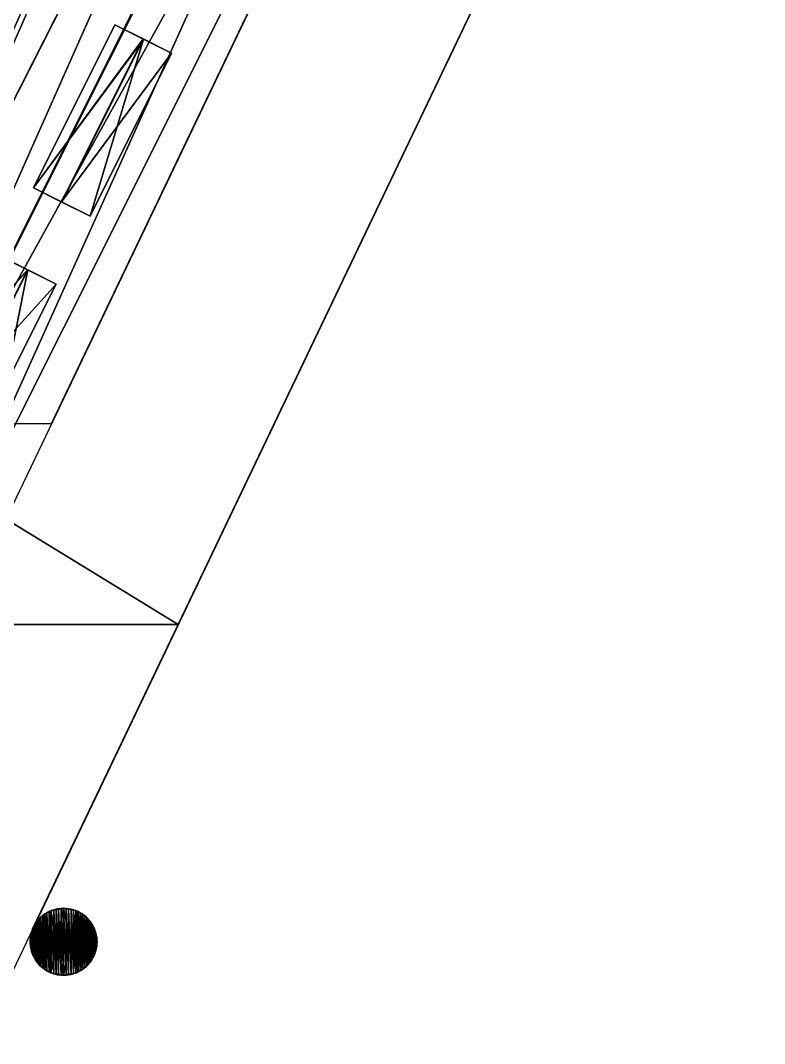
# Model space of a CAD drawing. Extents: x -1989 to 1557, y -2316 to 1157.
# Drawn here: x 337.7 to 393.2, y -1405.1 to -1328.7 of the extents above; entities that cross this region are included whole.
import ezdxf

# ---------------------------------------------------------------- set-up
doc = ezdxf.new("R2010")
doc.units = 0
doc.layers.get('0').update_dxf_attribs({"color": 13, "linetype": 'CONTINUOUS'})
for name, color, linetype in [('COLUMN', 5, 'CONTINUOUS'), ('HELP', 7, 'CONTINUOUS'), ('RED_DUST_1', 12, 'CONTINUOUS'), ('SITE', 250, 'CONTINUOUS')]:
    doc.layers.add(name, color=color, linetype=linetype)

# ---------------------------------------------------------------- blocks, each defined once
blk = doc.blocks.new('GROUP_16')
for p, q in [((145.547, 260), (21.199, 0)), ((570, 260), (145.547, 260))]:
    blk.add_line(p, q)
mesh = blk.add_polyface()
corners = [(145.547, 260), (570, 0), (21.199, 0), (570, 260)]
mesh.append_faces([[corners[k] for k in face] for face in [(0, 1, 2), (1, 0, 3)]], dxfattribs={"vtx0": -1})
blk = doc.blocks.new('GROUP_45')
for p, q in [((14.216, 276.268), (14.216, 20.958)), ((14.216, 276.268, 3.8), (14.216, 20.958, 3.8))]:
    blk.add_line(p, q)
mesh = blk.add_polyface()
corners = [(0, 20.958, 3.8), (14.216, 276.268, 3.8), (0, 276.268, 3.8), (14.216, 20.958, 3.8)]
mesh.append_faces([[corners[k] for k in face] for face in [(0, 1, 2), (1, 0, 3)]], dxfattribs={"vtx0": -1})
mesh = blk.add_polyface()
corners = [(0, 276.268, 3.8), (0, 20.958), (0, 20.958, 3.8), (0, 276.268)]
mesh.append_faces([[corners[k] for k in face] for face in [(0, 1, 2), (1, 0, 3)]], dxfattribs={"vtx0": -1})
mesh = blk.add_polyface()
corners = [(14.216, 276.268), (0, 20.958), (0, 276.268), (14.216, 20.958)]
mesh.append_faces([[corners[k] for k in face] for face in [(0, 1, 2), (1, 0, 3)]], dxfattribs={"vtx0": -1})
mesh = blk.add_polyface()
corners = [(14.216, 276.268), (14.216, 20.958, 3.8), (14.216, 20.958), (14.216, 276.268, 3.8)]
mesh.append_faces([[corners[k] for k in face] for face in [(0, 1, 2), (1, 0, 3)]], dxfattribs={"vtx0": -1})
blk = doc.blocks.new('GROUP_40')
for p, q in [((14.216, 288.607), (14.216, 2.938)), ((14.216, 288.607, 3.8), (14.216, 2.938, 3.8))]:
    blk.add_line(p, q)
mesh = blk.add_polyface()
corners = [(14.216, 2.938, 3.8), (0, 288.607, 3.8), (0, 2.938, 3.8), (14.216, 288.607, 3.8)]
mesh.append_faces([[corners[k] for k in face] for face in [(0, 1, 2), (1, 0, 3)]], dxfattribs={"vtx0": -1})
mesh = blk.add_polyface()
corners = [(0, 288.607, 3.8), (0, 2.938), (0, 2.938, 3.8), (0, 288.607)]
mesh.append_faces([[corners[k] for k in face] for face in [(0, 1, 2), (1, 0, 3)]], dxfattribs={"vtx0": -1})
mesh = blk.add_polyface()
corners = [(14.216, 288.607), (0, 2.938), (0, 288.607), (14.216, 2.938)]
mesh.append_faces([[corners[k] for k in face] for face in [(0, 1, 2), (1, 0, 3)]], dxfattribs={"vtx0": -1})
mesh = blk.add_polyface()
corners = [(14.216, 288.607), (14.216, 2.938, 3.8), (14.216, 2.938), (14.216, 288.607, 3.8)]
mesh.append_faces([[corners[k] for k in face] for face in [(0, 1, 2), (1, 0, 3)]], dxfattribs={"vtx0": -1})
blk = doc.blocks.new('GROUP_1')
at = {"color": 7}
for p, q in [((480.001, 920.594), (480.379, 920.905)), ((480.001, 920.594, 190), (480.379, 920.905)), ((480.001, 920.594, 190), (480.379, 920.905, 190)), ((480.36, 920.892), (480.21, 920.781)), ((480.518, 920.991), (480.36, 920.892)), ((480.379, 920.905), (480.812, 921.136)), ((480.379, 920.905, 190), (480.812, 921.136)), ((480.379, 920.905, 190), (480.812, 921.136, 190)), ((480.379, 920.905), (480.379, 920.905, 190)), ((480.684, 921.078), (480.518, 920.991)), ((480.855, 921.153), (480.684, 921.078)), ((480.812, 921.136), (481.768, 921.326)), ((480.812, 921.136, 190), (481.768, 921.326)), ((480.812, 921.136, 190), (481.768, 921.326, 190)), ((480.812, 921.136), (480.812, 921.136, 190)), ((481.031, 921.215), (480.855, 921.153)), ((481.212, 921.263), (481.031, 921.215)), ((481.396, 921.298), (481.212, 921.263)), ((481.581, 921.319), (481.396, 921.298)), ((481.768, 921.326), (481.581, 921.319)), ((481.955, 921.319), (481.768, 921.326)), ((481.768, 921.326), (482.725, 921.136)), ((481.768, 921.326), (481.768, 921.326, 190)), ((481.768, 921.326, 190), (482.725, 921.136)), ((481.768, 921.326, 190), (482.725, 921.136, 190)), ((482.141, 921.298), (481.955, 921.319)), ((482.325, 921.263), (482.141, 921.298)), ((482.505, 921.215), (482.325, 921.263)), ((482.682, 921.153), (482.505, 921.215)), ((482.853, 921.078), (482.682, 921.153)), ((482.725, 921.136), (483.157, 920.905)), ((482.725, 921.136), (482.725, 921.136, 190)), ((482.725, 921.136, 190), (483.157, 920.905)), ((482.725, 921.136, 190), (483.157, 920.905, 190)), ((483.018, 920.991), (482.853, 921.078)), ((483.177, 920.892), (483.018, 920.991)), ((483.157, 920.905), (483.536, 920.594)), ((483.157, 920.905), (483.157, 920.905, 190)), ((483.157, 920.905, 190), (483.536, 920.594)), ((483.157, 920.905, 190), (483.536, 920.594, 190)), ((483.327, 920.781), (483.177, 920.892)), ((479.459, 919.783), (479.69, 920.215)), ((479.459, 919.783, 190), (479.69, 920.215)), ((479.459, 919.783, 190), (479.69, 920.215, 190)), ((479.703, 920.234), (479.603, 920.076)), ((479.69, 920.215), (480.001, 920.594)), ((479.69, 920.215, 190), (480.001, 920.594)), ((479.69, 920.215, 190), (480.001, 920.594, 190)), ((479.69, 920.215), (479.69, 920.215, 190)), ((479.814, 920.385), (479.703, 920.234)), ((479.936, 920.526), (479.814, 920.385)), ((480.068, 920.659), (479.936, 920.526)), ((480.001, 920.594), (480.001, 920.594, 190)), ((480.21, 920.781), (480.068, 920.659)), ((483.469, 920.659), (483.327, 920.781)), ((483.601, 920.526), (483.469, 920.659)), ((483.536, 920.594), (483.847, 920.215)), ((483.536, 920.594), (483.536, 920.594, 190)), ((483.536, 920.594, 190), (483.847, 920.215)), ((483.536, 920.594, 190), (483.847, 920.215, 190)), ((483.723, 920.385), (483.601, 920.526)), ((483.834, 920.234), (483.723, 920.385)), ((483.933, 920.076), (483.834, 920.234)), ((483.847, 920.215), (484.078, 919.783)), ((483.847, 920.215), (483.847, 920.215, 190)), ((483.847, 920.215, 190), (484.078, 919.783)), ((483.847, 920.215, 190), (484.078, 919.783, 190)), ((479.268, 918.826), (479.459, 919.783)), ((479.268, 918.826, 190), (479.459, 919.783)), ((479.268, 918.826, 190), (479.459, 919.783, 190)), ((479.331, 919.382), (479.296, 919.199)), ((479.379, 919.563), (479.331, 919.382)), ((479.441, 919.74), (479.379, 919.563)), ((479.516, 919.911), (479.441, 919.74)), ((479.459, 919.783), (479.459, 919.783, 190)), ((479.603, 920.076), (479.516, 919.911)), ((484.021, 919.911), (483.933, 920.076)), ((484.095, 919.74), (484.021, 919.911)), ((484.078, 919.783), (484.268, 918.826)), ((484.078, 919.783), (484.078, 919.783, 190)), ((484.078, 919.783, 190), (484.268, 918.826)), ((484.078, 919.783, 190), (484.268, 918.826, 190)), ((484.157, 919.563), (484.095, 919.74)), ((484.206, 919.382), (484.157, 919.563)), ((484.24, 919.199), (484.206, 919.382)), ((479.275, 919.013), (479.268, 918.826)), ((479.268, 918.826), (479.275, 918.639)), ((479.459, 917.869), (479.268, 918.826)), ((479.459, 917.869, 190), (479.268, 918.826)), ((479.268, 918.826), (479.268, 918.826, 190)), ((479.459, 917.869, 190), (479.268, 918.826, 190)), ((479.296, 919.199), (479.275, 919.013)), ((479.275, 918.639), (479.296, 918.453)), ((484.268, 918.826), (484.078, 917.869)), ((484.268, 918.826, 190), (484.078, 917.869)), ((484.268, 918.826, 190), (484.078, 917.869, 190)), ((484.261, 919.013), (484.24, 919.199)), ((484.24, 918.453), (484.261, 918.639)), ((484.268, 918.826), (484.261, 919.013)), ((484.261, 918.639), (484.268, 918.826)), ((484.268, 918.826), (484.268, 918.826, 190)), ((479.296, 918.453), (479.331, 918.27)), ((479.331, 918.27), (479.379, 918.089)), ((479.379, 918.089), (479.441, 917.913)), ((479.441, 917.913), (479.516, 917.741)), ((479.69, 917.437), (479.459, 917.869)), ((479.69, 917.437, 190), (479.459, 917.869)), ((479.459, 917.869), (479.459, 917.869, 190)), ((479.69, 917.437, 190), (479.459, 917.869, 190)), ((484.078, 917.869), (483.847, 917.437)), ((484.078, 917.869, 190), (483.847, 917.437)), ((484.078, 917.869, 190), (483.847, 917.437, 190)), ((484.021, 917.741), (484.095, 917.913)), ((484.078, 917.869), (484.078, 917.869, 190)), ((484.095, 917.913), (484.157, 918.089)), ((484.157, 918.089), (484.206, 918.27)), ((484.206, 918.27), (484.24, 918.453)), ((479.516, 917.741), (479.603, 917.576)), ((479.603, 917.576), (479.703, 917.418)), ((480.001, 917.058), (479.69, 917.437)), ((480.001, 917.058, 190), (479.69, 917.437)), ((479.69, 917.437), (479.69, 917.437, 190)), ((480.001, 917.058, 190), (479.69, 917.437, 190)), ((479.703, 917.418), (479.814, 917.267)), ((479.814, 917.267), (479.936, 917.126)), ((479.936, 917.126), (480.068, 916.994)), ((483.469, 916.994), (483.601, 917.126)), ((483.847, 917.437), (483.536, 917.058)), ((483.847, 917.437, 190), (483.536, 917.058)), ((483.847, 917.437, 190), (483.536, 917.058, 190)), ((483.601, 917.126), (483.723, 917.267)), ((483.723, 917.267), (483.834, 917.418)), ((483.834, 917.418), (483.933, 917.576)), ((483.847, 917.437), (483.847, 917.437, 190)), ((483.933, 917.576), (484.021, 917.741)), ((480.379, 916.747), (480.001, 917.058)), ((480.001, 917.058), (480.001, 917.058, 190)), ((480.379, 916.747, 190), (480.001, 917.058)), ((480.379, 916.747, 190), (480.001, 917.058, 190)), ((480.068, 916.994), (480.21, 916.872)), ((480.21, 916.872), (480.36, 916.76)), ((480.36, 916.76), (480.518, 916.661)), ((480.812, 916.516), (480.379, 916.747)), ((480.812, 916.516, 190), (480.379, 916.747)), ((480.379, 916.747), (480.379, 916.747, 190)), ((480.812, 916.516, 190), (480.379, 916.747, 190)), ((480.518, 916.661), (480.684, 916.574)), ((480.684, 916.574), (480.855, 916.499)), ((481.768, 916.326), (480.812, 916.516)), ((481.768, 916.326, 190), (480.812, 916.516)), ((480.812, 916.516), (480.812, 916.516, 190)), ((481.768, 916.326, 190), (480.812, 916.516, 190)), ((480.855, 916.499), (481.031, 916.437)), ((481.031, 916.437), (481.212, 916.389)), ((481.212, 916.389), (481.396, 916.354)), ((481.396, 916.354), (481.581, 916.333)), ((481.581, 916.333), (481.768, 916.326)), ((482.725, 916.516), (481.768, 916.326)), ((482.725, 916.516, 190), (481.768, 916.326)), ((482.725, 916.516, 190), (481.768, 916.326, 190)), ((481.768, 916.326), (481.955, 916.333)), ((481.768, 916.326), (481.768, 916.326, 190)), ((481.955, 916.333), (482.141, 916.354)), ((482.141, 916.354), (482.325, 916.389)), ((482.325, 916.389), (482.505, 916.437)), ((482.505, 916.437), (482.682, 916.499)), ((482.682, 916.499), (482.853, 916.574)), ((483.157, 916.747), (482.725, 916.516)), ((483.157, 916.747, 190), (482.725, 916.516)), ((483.157, 916.747, 190), (482.725, 916.516, 190)), ((482.725, 916.516), (482.725, 916.516, 190)), ((482.853, 916.574), (483.018, 916.661)), ((483.018, 916.661), (483.177, 916.76)), ((483.536, 917.058), (483.157, 916.747)), ((483.536, 917.058, 190), (483.157, 916.747)), ((483.536, 917.058, 190), (483.157, 916.747, 190)), ((483.157, 916.747), (483.157, 916.747, 190)), ((483.177, 916.76), (483.327, 916.872)), ((483.327, 916.872), (483.469, 916.994)), ((483.536, 917.058), (483.536, 917.058, 190))]:
    blk.add_line(p, q, dxfattribs=at)
at = {"layer": 'COLUMN', "color": 7}
blk.add_polyline3d([(484.268, 918.826, 0), (484.19, 919.448, 0), (483.959, 920.031, 0), (483.591, 920.537, 0), (483.108, 920.937, 0), (482.541, 921.204, 0), (481.925, 921.321, 0), (481.3, 921.282, 0), (480.704, 921.088, 0), (480.175, 920.752, 0), (479.746, 920.296, 0), (479.444, 919.746, 0), (479.288, 919.139, 0), (479.288, 918.513, 0), (479.444, 917.906, 0), (479.746, 917.357, 0), (480.175, 916.9, 0), (480.704, 916.564, 0), (481.3, 916.37, 0), (481.925, 916.331, 0), (482.541, 916.448, 0), (483.108, 916.715, 0), (483.591, 917.115, 0), (483.959, 917.622, 0), (484.19, 918.204, 0), (484.268, 918.826, 0)], close=True, dxfattribs=at)
at = {"layer": 'RED_DUST_1', "color": 7}
for points in [[(614.668, 1202.5, 0), (65.867, 1202.5, 0), (65.867, 942.5, 0), (490.32, 942.5, 0), (614.668, 1202.5, 0)], [(590.867, 1187.5, 0), (80.867, 1187.5, 0), (80.867, 957.5, 0), (480.867, 957.5, 0), (590.867, 1187.5, 0)]]:
    blk.add_polyline3d(points, close=True, dxfattribs=at)
at = {"layer": 'SITE', "color": 7}
for points in [[(1683.975, 3473.09, 0), (36.014, 27.353, 0)], [(1697.507, 3466.618, 0), (49.546, 20.881, 0)]]:
    blk.add_polyline3d(points, dxfattribs=at)
at = {"layer": 'COLUMN', "color": 7}
mesh = blk.add_polyface(dxfattribs=at)
corners = [(479.275, 918.639), (479.275, 919.013), (479.268, 918.826), (479.296, 918.453), (479.296, 919.199), (479.331, 918.27), (479.331, 919.382), (479.379, 918.089), (479.379, 919.563), (479.441, 917.913), (479.441, 919.74), (479.516, 917.741), (479.516, 919.911), (479.603, 917.576), (479.603, 920.076), (479.703, 917.418), (479.703, 920.234), (479.814, 917.267), (479.814, 920.385), (479.936, 917.126), (479.936, 920.526), (480.068, 916.994), (480.068, 920.659), (480.21, 916.872), (480.21, 920.781), (480.36, 916.76), (480.36, 920.892), (480.518, 916.661), (480.518, 920.991), (480.684, 916.574), (480.684, 921.078), (480.855, 916.499), (480.855, 921.153), (481.031, 916.437), (481.031, 921.215), (481.212, 916.389), (481.212, 921.263), (481.396, 916.354), (481.396, 921.298), (481.581, 916.333), (481.581, 921.319), (481.768, 916.326), (481.768, 921.326), (481.955, 916.333), (481.955, 921.319), (482.141, 916.354), (482.141, 921.298), (482.325, 916.389), (482.325, 921.263), (482.505, 916.437), (482.505, 921.215), (482.682, 916.499), (482.682, 921.153), (482.853, 916.574), (482.853, 921.078), (483.018, 916.661), (483.018, 920.991), (483.177, 916.76), (483.177, 920.892), (483.327, 916.872), (483.327, 920.781), (483.469, 916.994), (483.469, 920.659), (483.601, 917.126), (483.601, 920.526), (483.723, 917.267), (483.723, 920.385), (483.834, 917.418), (483.834, 920.234), (483.933, 917.576), (483.933, 920.076), (484.021, 917.741), (484.021, 919.911), (484.095, 917.913), (484.095, 919.74), (484.157, 918.089), (484.157, 919.563), (484.206, 918.27), (484.206, 919.382), (484.24, 918.453), (484.24, 919.199), (484.261, 918.639), (484.261, 919.013), (484.268, 918.826)]
mesh.append_faces([[corners[k] for k in face] for face in [(0, 1, 2), (82, 81, 83)]], dxfattribs={"vtx0": -1, "color": 7})
mesh.append_faces([[corners[k] for k in face] for face in [(1, 3, 4), (4, 5, 6), (6, 7, 8), (8, 9, 10), (10, 11, 12), (12, 13, 14), (14, 15, 16), (16, 17, 18), (18, 19, 20), (20, 21, 22), (22, 23, 24), (24, 25, 26), (26, 27, 28), (28, 29, 30), (30, 31, 32), (32, 33, 34), (34, 35, 36), (36, 37, 38), (38, 39, 40), (40, 41, 42), (42, 43, 44), (44, 45, 46), (46, 47, 48), (48, 49, 50), (50, 51, 52), (52, 53, 54), (54, 55, 56), (56, 57, 58), (58, 59, 60), (60, 61, 62), (62, 63, 64), (64, 65, 66), (66, 67, 68), (68, 69, 70), (70, 71, 72), (72, 73, 74), (74, 75, 76), (76, 77, 78), (78, 79, 80), (80, 81, 82)]], dxfattribs={"vtx0": -1, "vtx1": -1, "color": 7})
mesh.append_faces([[corners[k] for k in face] for face in [(1, 0, 3), (4, 3, 5), (6, 5, 7), (8, 7, 9), (10, 9, 11), (12, 11, 13), (14, 13, 15), (16, 15, 17), (18, 17, 19), (20, 19, 21), (22, 21, 23), (24, 23, 25), (26, 25, 27), (28, 27, 29), (30, 29, 31), (32, 31, 33), (34, 33, 35), (36, 35, 37), (38, 37, 39), (40, 39, 41), (42, 41, 43), (44, 43, 45), (46, 45, 47), (48, 47, 49), (50, 49, 51), (52, 51, 53), (54, 53, 55), (56, 55, 57), (58, 57, 59), (60, 59, 61), (62, 61, 63), (64, 63, 65), (66, 65, 67), (68, 67, 69), (70, 69, 71), (72, 71, 73), (74, 73, 75), (76, 75, 77), (78, 77, 79), (80, 79, 81)]], dxfattribs={"vtx0": -1, "vtx2": -1, "color": 7})
mesh = blk.add_polyface(dxfattribs=at)
corners = [(479.459, 919.783), (479.459, 917.869), (479.268, 918.826), (479.69, 920.215), (479.69, 917.437), (480.001, 920.594), (480.001, 917.058), (480.379, 920.905), (480.379, 916.747), (480.812, 921.136), (480.812, 916.516), (481.768, 921.326), (481.768, 916.326), (482.725, 921.136), (482.725, 916.516), (483.157, 920.905), (483.157, 916.747), (483.536, 920.594), (483.536, 917.058), (483.847, 920.215), (483.847, 917.437), (484.078, 919.783), (484.078, 917.869), (484.268, 918.826)]
mesh.append_faces([[corners[k] for k in face] for face in [(0, 1, 2), (22, 21, 23)]], dxfattribs={"vtx0": -1, "color": 7})
mesh.append_faces([[corners[k] for k in face] for face in [(1, 3, 4), (4, 5, 6), (6, 7, 8), (8, 9, 10), (10, 11, 12), (12, 13, 14), (14, 15, 16), (16, 17, 18), (18, 19, 20), (20, 21, 22)]], dxfattribs={"vtx0": -1, "vtx1": -1, "color": 7})
mesh.append_faces([[corners[k] for k in face] for face in [(1, 0, 3), (4, 3, 5), (6, 5, 7), (8, 7, 9), (10, 9, 11), (12, 11, 13), (14, 13, 15), (16, 15, 17), (18, 17, 19), (20, 19, 21)]], dxfattribs={"vtx0": -1, "vtx2": -1, "color": 7})
mesh = blk.add_polyface(dxfattribs=at)
corners = [(479.459, 917.869, 190), (479.459, 919.783, 190), (479.268, 918.826, 190), (479.69, 917.437, 190), (479.69, 920.215, 190), (480.001, 917.058, 190), (480.001, 920.594, 190), (480.379, 916.747, 190), (480.379, 920.905, 190), (480.812, 916.516, 190), (480.812, 921.136, 190), (481.768, 916.326, 190), (481.768, 921.326, 190), (482.725, 916.516, 190), (482.725, 921.136, 190), (483.157, 916.747, 190), (483.157, 920.905, 190), (483.536, 917.058, 190), (483.536, 920.594, 190), (483.847, 917.437, 190), (483.847, 920.215, 190), (484.078, 917.869, 190), (484.078, 919.783, 190), (484.268, 918.826, 190)]
mesh.append_faces([[corners[k] for k in face] for face in [(0, 1, 2), (22, 21, 23)]], dxfattribs={"vtx0": -1, "color": 7})
mesh.append_faces([[corners[k] for k in face] for face in [(1, 3, 4), (4, 5, 6), (6, 7, 8), (8, 9, 10), (10, 11, 12), (12, 13, 14), (14, 15, 16), (16, 17, 18), (18, 19, 20), (20, 21, 22)]], dxfattribs={"vtx0": -1, "vtx1": -1, "color": 7})
mesh.append_faces([[corners[k] for k in face] for face in [(1, 0, 3), (4, 3, 5), (6, 5, 7), (8, 7, 9), (10, 9, 11), (12, 11, 13), (14, 13, 15), (16, 15, 17), (18, 17, 19), (20, 19, 21)]], dxfattribs={"vtx0": -1, "vtx2": -1, "color": 7})
mesh = blk.add_polyface(dxfattribs=at)
corners = [(480.001, 920.594, 190), (480.379, 920.905), (480.001, 920.594)]
mesh.append_faces([[corners[k] for k in face] for face in [(0, 1, 2)]], dxfattribs={"color": 7})
mesh = blk.add_polyface(dxfattribs=at)
corners = [(480.379, 920.905, 190), (480.379, 920.905), (480.001, 920.594, 190)]
mesh.append_faces([[corners[k] for k in face] for face in [(0, 1, 2)]], dxfattribs={"color": 7})
mesh = blk.add_polyface(dxfattribs=at)
corners = [(480.379, 920.905, 190), (480.812, 921.136), (480.379, 920.905)]
mesh.append_faces([[corners[k] for k in face] for face in [(0, 1, 2)]], dxfattribs={"color": 7})
mesh = blk.add_polyface(dxfattribs=at)
corners = [(480.812, 921.136, 190), (480.812, 921.136), (480.379, 920.905, 190)]
mesh.append_faces([[corners[k] for k in face] for face in [(0, 1, 2)]], dxfattribs={"color": 7})
mesh = blk.add_polyface(dxfattribs=at)
corners = [(480.812, 921.136, 190), (481.768, 921.326), (480.812, 921.136)]
mesh.append_faces([[corners[k] for k in face] for face in [(0, 1, 2)]], dxfattribs={"color": 7})
mesh = blk.add_polyface(dxfattribs=at)
corners = [(481.768, 921.326, 190), (481.768, 921.326), (480.812, 921.136, 190)]
mesh.append_faces([[corners[k] for k in face] for face in [(0, 1, 2)]], dxfattribs={"color": 7})
mesh = blk.add_polyface(dxfattribs=at)
corners = [(481.768, 921.326, 190), (482.725, 921.136), (481.768, 921.326)]
mesh.append_faces([[corners[k] for k in face] for face in [(0, 1, 2)]], dxfattribs={"color": 7})
mesh = blk.add_polyface(dxfattribs=at)
corners = [(482.725, 921.136, 190), (482.725, 921.136), (481.768, 921.326, 190)]
mesh.append_faces([[corners[k] for k in face] for face in [(0, 1, 2)]], dxfattribs={"color": 7})
mesh = blk.add_polyface(dxfattribs=at)
corners = [(482.725, 921.136, 190), (483.157, 920.905), (482.725, 921.136)]
mesh.append_faces([[corners[k] for k in face] for face in [(0, 1, 2)]], dxfattribs={"color": 7})
mesh = blk.add_polyface(dxfattribs=at)
corners = [(483.157, 920.905, 190), (483.157, 920.905), (482.725, 921.136, 190)]
mesh.append_faces([[corners[k] for k in face] for face in [(0, 1, 2)]], dxfattribs={"color": 7})
mesh = blk.add_polyface(dxfattribs=at)
corners = [(483.157, 920.905, 190), (483.536, 920.594), (483.157, 920.905)]
mesh.append_faces([[corners[k] for k in face] for face in [(0, 1, 2)]], dxfattribs={"color": 7})
mesh = blk.add_polyface(dxfattribs=at)
corners = [(483.536, 920.594, 190), (483.536, 920.594), (483.157, 920.905, 190)]
mesh.append_faces([[corners[k] for k in face] for face in [(0, 1, 2)]], dxfattribs={"color": 7})
mesh = blk.add_polyface(dxfattribs=at)
corners = [(479.69, 920.215), (479.459, 919.783), (479.459, 919.783, 190)]
mesh.append_faces([[corners[k] for k in face] for face in [(0, 1, 2)]], dxfattribs={"color": 7})
mesh = blk.add_polyface(dxfattribs=at)
corners = [(479.69, 920.215), (479.459, 919.783, 190), (479.69, 920.215, 190)]
mesh.append_faces([[corners[k] for k in face] for face in [(0, 1, 2)]], dxfattribs={"color": 7})
mesh = blk.add_polyface(dxfattribs=at)
corners = [(480.001, 920.594), (479.69, 920.215), (479.69, 920.215, 190)]
mesh.append_faces([[corners[k] for k in face] for face in [(0, 1, 2)]], dxfattribs={"color": 7})
mesh = blk.add_polyface(dxfattribs=at)
corners = [(480.001, 920.594), (479.69, 920.215, 190), (480.001, 920.594, 190)]
mesh.append_faces([[corners[k] for k in face] for face in [(0, 1, 2)]], dxfattribs={"color": 7})
mesh = blk.add_polyface(dxfattribs=at)
corners = [(483.536, 920.594, 190), (483.847, 920.215), (483.536, 920.594)]
mesh.append_faces([[corners[k] for k in face] for face in [(0, 1, 2)]], dxfattribs={"color": 7})
mesh = blk.add_polyface(dxfattribs=at)
corners = [(483.536, 920.594, 190), (483.847, 920.215, 190), (483.847, 920.215)]
mesh.append_faces([[corners[k] for k in face] for face in [(0, 1, 2)]], dxfattribs={"color": 7})
mesh = blk.add_polyface(dxfattribs=at)
corners = [(483.847, 920.215, 190), (484.078, 919.783), (483.847, 920.215)]
mesh.append_faces([[corners[k] for k in face] for face in [(0, 1, 2)]], dxfattribs={"color": 7})
mesh = blk.add_polyface(dxfattribs=at)
corners = [(483.847, 920.215, 190), (484.078, 919.783, 190), (484.078, 919.783)]
mesh.append_faces([[corners[k] for k in face] for face in [(0, 1, 2)]], dxfattribs={"color": 7})
mesh = blk.add_polyface(dxfattribs=at)
corners = [(479.459, 919.783), (479.268, 918.826), (479.268, 918.826, 190)]
mesh.append_faces([[corners[k] for k in face] for face in [(0, 1, 2)]], dxfattribs={"color": 7})
mesh = blk.add_polyface(dxfattribs=at)
corners = [(479.459, 919.783), (479.268, 918.826, 190), (479.459, 919.783, 190)]
mesh.append_faces([[corners[k] for k in face] for face in [(0, 1, 2)]], dxfattribs={"color": 7})
mesh = blk.add_polyface(dxfattribs=at)
corners = [(484.078, 919.783, 190), (484.268, 918.826), (484.078, 919.783)]
mesh.append_faces([[corners[k] for k in face] for face in [(0, 1, 2)]], dxfattribs={"color": 7})
mesh = blk.add_polyface(dxfattribs=at)
corners = [(484.078, 919.783, 190), (484.268, 918.826, 190), (484.268, 918.826)]
mesh.append_faces([[corners[k] for k in face] for face in [(0, 1, 2)]], dxfattribs={"color": 7})
mesh = blk.add_polyface(dxfattribs=at)
corners = [(479.268, 918.826), (479.459, 917.869), (479.459, 917.869, 190)]
mesh.append_faces([[corners[k] for k in face] for face in [(0, 1, 2)]], dxfattribs={"color": 7})
mesh = blk.add_polyface(dxfattribs=at)
corners = [(479.268, 918.826), (479.459, 917.869, 190), (479.268, 918.826, 190)]
mesh.append_faces([[corners[k] for k in face] for face in [(0, 1, 2)]], dxfattribs={"color": 7})
mesh = blk.add_polyface(dxfattribs=at)
corners = [(484.268, 918.826, 190), (484.078, 917.869), (484.268, 918.826)]
mesh.append_faces([[corners[k] for k in face] for face in [(0, 1, 2)]], dxfattribs={"color": 7})
mesh = blk.add_polyface(dxfattribs=at)
corners = [(484.268, 918.826, 190), (484.078, 917.869, 190), (484.078, 917.869)]
mesh.append_faces([[corners[k] for k in face] for face in [(0, 1, 2)]], dxfattribs={"color": 7})
mesh = blk.add_polyface(dxfattribs=at)
corners = [(479.459, 917.869), (479.69, 917.437), (479.69, 917.437, 190)]
mesh.append_faces([[corners[k] for k in face] for face in [(0, 1, 2)]], dxfattribs={"color": 7})
mesh = blk.add_polyface(dxfattribs=at)
corners = [(479.459, 917.869), (479.69, 917.437, 190), (479.459, 917.869, 190)]
mesh.append_faces([[corners[k] for k in face] for face in [(0, 1, 2)]], dxfattribs={"color": 7})
mesh = blk.add_polyface(dxfattribs=at)
corners = [(484.078, 917.869, 190), (483.847, 917.437), (484.078, 917.869)]
mesh.append_faces([[corners[k] for k in face] for face in [(0, 1, 2)]], dxfattribs={"color": 7})
mesh = blk.add_polyface(dxfattribs=at)
corners = [(484.078, 917.869, 190), (483.847, 917.437, 190), (483.847, 917.437)]
mesh.append_faces([[corners[k] for k in face] for face in [(0, 1, 2)]], dxfattribs={"color": 7})
mesh = blk.add_polyface(dxfattribs=at)
corners = [(479.69, 917.437), (480.001, 917.058), (480.001, 917.058, 190)]
mesh.append_faces([[corners[k] for k in face] for face in [(0, 1, 2)]], dxfattribs={"color": 7})
mesh = blk.add_polyface(dxfattribs=at)
corners = [(479.69, 917.437), (480.001, 917.058, 190), (479.69, 917.437, 190)]
mesh.append_faces([[corners[k] for k in face] for face in [(0, 1, 2)]], dxfattribs={"color": 7})
mesh = blk.add_polyface(dxfattribs=at)
corners = [(483.847, 917.437, 190), (483.536, 917.058), (483.847, 917.437)]
mesh.append_faces([[corners[k] for k in face] for face in [(0, 1, 2)]], dxfattribs={"color": 7})
mesh = blk.add_polyface(dxfattribs=at)
corners = [(483.847, 917.437, 190), (483.536, 917.058, 190), (483.536, 917.058)]
mesh.append_faces([[corners[k] for k in face] for face in [(0, 1, 2)]], dxfattribs={"color": 7})
mesh = blk.add_polyface(dxfattribs=at)
corners = [(480.379, 916.747, 190), (480.001, 917.058), (480.379, 916.747)]
mesh.append_faces([[corners[k] for k in face] for face in [(0, 1, 2)]], dxfattribs={"color": 7})
mesh = blk.add_polyface(dxfattribs=at)
corners = [(480.001, 917.058, 190), (480.001, 917.058), (480.379, 916.747, 190)]
mesh.append_faces([[corners[k] for k in face] for face in [(0, 1, 2)]], dxfattribs={"color": 7})
mesh = blk.add_polyface(dxfattribs=at)
corners = [(480.812, 916.516, 190), (480.379, 916.747), (480.812, 916.516)]
mesh.append_faces([[corners[k] for k in face] for face in [(0, 1, 2)]], dxfattribs={"color": 7})
mesh = blk.add_polyface(dxfattribs=at)
corners = [(480.379, 916.747, 190), (480.379, 916.747), (480.812, 916.516, 190)]
mesh.append_faces([[corners[k] for k in face] for face in [(0, 1, 2)]], dxfattribs={"color": 7})
mesh = blk.add_polyface(dxfattribs=at)
corners = [(481.768, 916.326, 190), (480.812, 916.516), (481.768, 916.326)]
mesh.append_faces([[corners[k] for k in face] for face in [(0, 1, 2)]], dxfattribs={"color": 7})
mesh = blk.add_polyface(dxfattribs=at)
corners = [(480.812, 916.516, 190), (480.812, 916.516), (481.768, 916.326, 190)]
mesh.append_faces([[corners[k] for k in face] for face in [(0, 1, 2)]], dxfattribs={"color": 7})
mesh = blk.add_polyface(dxfattribs=at)
corners = [(482.725, 916.516, 190), (481.768, 916.326), (482.725, 916.516)]
mesh.append_faces([[corners[k] for k in face] for face in [(0, 1, 2)]], dxfattribs={"color": 7})
mesh = blk.add_polyface(dxfattribs=at)
corners = [(481.768, 916.326, 190), (481.768, 916.326), (482.725, 916.516, 190)]
mesh.append_faces([[corners[k] for k in face] for face in [(0, 1, 2)]], dxfattribs={"color": 7})
mesh = blk.add_polyface(dxfattribs=at)
corners = [(483.157, 916.747, 190), (482.725, 916.516), (483.157, 916.747)]
mesh.append_faces([[corners[k] for k in face] for face in [(0, 1, 2)]], dxfattribs={"color": 7})
mesh = blk.add_polyface(dxfattribs=at)
corners = [(482.725, 916.516, 190), (482.725, 916.516), (483.157, 916.747, 190)]
mesh.append_faces([[corners[k] for k in face] for face in [(0, 1, 2)]], dxfattribs={"color": 7})
mesh = blk.add_polyface(dxfattribs=at)
corners = [(483.536, 917.058, 190), (483.157, 916.747), (483.536, 917.058)]
mesh.append_faces([[corners[k] for k in face] for face in [(0, 1, 2)]], dxfattribs={"color": 7})
mesh = blk.add_polyface(dxfattribs=at)
corners = [(483.157, 916.747, 190), (483.157, 916.747), (483.536, 917.058, 190)]
mesh.append_faces([[corners[k] for k in face] for face in [(0, 1, 2)]], dxfattribs={"color": 7})
blk = doc.blocks.new('GROUP_52')
for p, q in [((19.405, 3.8, 322.672), (5.618, 3.8, 320.241)), ((5.618, 0, 320.241), (5.618, 3.8, 320.241)), ((5.618, 3.8, 320.241), (62.085, 3.8)), ((76.301, 3.8), (19.405, 3.8, 322.672)), ((19.405, 0, 322.672), (19.405, 3.8, 322.672)), ((62.085, 0), (62.085, 3.8)), ((62.085, 3.8), (76.301, 3.8)), ((76.301, 0), (76.301, 3.8)), ((5.618, 0, 320.241), (62.085, 0)), ((19.405, 0, 322.672), (5.618, 0, 320.241)), ((76.301, 0), (19.405, 0, 322.672)), ((62.085, 0), (76.301, 0))]:
    blk.add_line(p, q)
mesh = blk.add_polyface()
corners = [(5.618, 3.8, 320.241), (62.085, 0), (5.618, 0, 320.241), (62.085, 3.8)]
mesh.append_faces([[corners[k] for k in face] for face in [(0, 1, 2), (1, 0, 3)]], dxfattribs={"vtx0": -1})
mesh = blk.add_polyface()
corners = [(19.405, 0, 322.672), (5.618, 3.8, 320.241), (5.618, 0, 320.241), (19.405, 3.8, 322.672)]
mesh.append_faces([[corners[k] for k in face] for face in [(0, 1, 2), (1, 0, 3)]], dxfattribs={"vtx0": -1})
mesh = blk.add_polyface()
corners = [(5.618, 3.8, 320.241), (76.301, 3.8), (62.085, 3.8), (19.405, 3.8, 322.672)]
mesh.append_faces([[corners[k] for k in face] for face in [(0, 1, 2), (1, 0, 3)]], dxfattribs={"vtx0": -1})
mesh = blk.add_polyface()
corners = [(76.301, 3.8), (19.405, 0, 322.672), (76.301, 0), (19.405, 3.8, 322.672)]
mesh.append_faces([[corners[k] for k in face] for face in [(0, 1, 2), (1, 0, 3)]], dxfattribs={"vtx0": -1})
mesh = blk.add_polyface()
corners = [(76.301, 3.8), (62.085, 0), (62.085, 3.8), (76.301, 0)]
mesh.append_faces([[corners[k] for k in face] for face in [(0, 1, 2), (1, 0, 3)]], dxfattribs={"vtx0": -1})
mesh = blk.add_polyface()
corners = [(76.301, 0), (5.618, 0, 320.241), (62.085, 0), (19.405, 0, 322.672)]
mesh.append_faces([[corners[k] for k in face] for face in [(0, 1, 2), (1, 0, 3)]], dxfattribs={"vtx0": -1})
blk = doc.blocks.new('GROUP_11')
mesh = blk.add_polyface()
corners = [(316.777, 3.8, -3.5), (21.476, 0, -3.5), (21.476, 3.8, -3.5), (316.777, 0, -3.5)]
mesh.append_faces([[corners[k] for k in face] for face in [(0, 1, 2), (1, 0, 3)]], dxfattribs={"vtx0": -1})
mesh = blk.add_polyface()
corners = [(21.476, 3.8, 10.55), (316.777, 3.8, -3.5), (21.476, 3.8, -3.5), (316.777, 3.8, 10.55)]
mesh.append_faces([[corners[k] for k in face] for face in [(0, 1, 2), (1, 0, 3)]], dxfattribs={"vtx0": -1})
mesh = blk.add_polyface()
corners = [(316.777, 0, 10.55), (21.476, 3.8, 10.55), (21.476, 0, 10.55), (316.777, 3.8, 10.55)]
mesh.append_faces([[corners[k] for k in face] for face in [(0, 1, 2), (1, 0, 3)]], dxfattribs={"vtx0": -1})
mesh = blk.add_polyface()
corners = [(316.777, 0, 10.55), (21.476, 0, -3.5), (316.777, 0, -3.5), (21.476, 0, 10.55)]
mesh.append_faces([[corners[k] for k in face] for face in [(0, 1, 2), (1, 0, 3)]], dxfattribs={"vtx0": -1})
blk = doc.blocks.new('GROUP_25')
mesh = blk.add_polyface()
corners = [(21.476, 3.8, -3.5), (316.777, 0, -3.5), (21.476, 0, -3.5), (316.777, 3.8, -3.5)]
mesh.append_faces([[corners[k] for k in face] for face in [(0, 1, 2), (1, 0, 3)]], dxfattribs={"vtx0": -1})
mesh = blk.add_polyface()
corners = [(21.476, 3.8, 10.55), (316.777, 3.8, -3.5), (21.476, 3.8, -3.5), (316.777, 3.8, 10.55)]
mesh.append_faces([[corners[k] for k in face] for face in [(0, 1, 2), (1, 0, 3)]], dxfattribs={"vtx0": -1})
mesh = blk.add_polyface()
corners = [(316.777, 0, 10.55), (21.476, 3.8, 10.55), (21.476, 0, 10.55), (316.777, 3.8, 10.55)]
mesh.append_faces([[corners[k] for k in face] for face in [(0, 1, 2), (1, 0, 3)]], dxfattribs={"vtx0": -1})
mesh = blk.add_polyface()
corners = [(316.777, 0, 10.55), (21.476, 0, -3.5), (316.777, 0, -3.5), (21.476, 0, 10.55)]
mesh.append_faces([[corners[k] for k in face] for face in [(0, 1, 2), (1, 0, 3)]], dxfattribs={"vtx0": -1})
blk = doc.blocks.new('GROUP_9')
mesh = blk.add_polyface()
corners = [(158.326, 3.8, -3.5), (316.777, 0, -3.5), (158.326, 0, -3.5), (316.777, 3.8, -3.5)]
mesh.append_faces([[corners[k] for k in face] for face in [(0, 1, 2), (1, 0, 3)]], dxfattribs={"vtx0": -1})
mesh = blk.add_polyface()
corners = [(158.326, 3.8, 10.55), (316.777, 3.8, -3.5), (158.326, 3.8, -3.5), (316.777, 3.8, 10.55)]
mesh.append_faces([[corners[k] for k in face] for face in [(0, 1, 2), (1, 0, 3)]], dxfattribs={"vtx0": -1})
mesh = blk.add_polyface()
corners = [(316.777, 0, 10.55), (158.326, 3.8, 10.55), (158.326, 0, 10.55), (316.777, 3.8, 10.55)]
mesh.append_faces([[corners[k] for k in face] for face in [(0, 1, 2), (1, 0, 3)]], dxfattribs={"vtx0": -1})
mesh = blk.add_polyface()
corners = [(316.777, 0, 10.55), (158.326, 0, -3.5), (316.777, 0, -3.5), (158.326, 0, 10.55)]
mesh.append_faces([[corners[k] for k in face] for face in [(0, 1, 2), (1, 0, 3)]], dxfattribs={"vtx0": -1})
blk = doc.blocks.new('GROUP_12')
at = {"color": 31}
for p, q in [((150.704, 276.024, 2.7), (15.124, 5.204, 2.7)), ((150.704, 276.024), (15.124, 5.204))]:
    blk.add_line(p, q, dxfattribs=at)
at = {"color": 250}
mesh = blk.add_polyface(dxfattribs=at)
corners = [(15.124, 5.204, 2.7), (138.185, 282.291, 2.7), (-0.532, 5.204, 2.7), (150.704, 276.024, 2.7)]
mesh.append_faces([[corners[k] for k in face] for face in [(0, 1, 2), (1, 0, 3)]], dxfattribs={"vtx0": -1, "color": 250})
at = {"color": 31}
mesh = blk.add_polyface(dxfattribs=at)
corners = [(138.185, 282.291, 2.7), (-0.532, 5.204), (-0.532, 5.204, 2.7), (138.185, 282.291)]
mesh.append_faces([[corners[k] for k in face] for face in [(0, 1, 2), (1, 0, 3)]], dxfattribs={"vtx0": -1, "color": 31})
mesh = blk.add_polyface(dxfattribs=at)
corners = [(138.185, 282.291), (15.124, 5.204), (-0.532, 5.204), (150.704, 276.024)]
mesh.append_faces([[corners[k] for k in face] for face in [(0, 1, 2), (1, 0, 3)]], dxfattribs={"vtx0": -1, "color": 31})
mesh = blk.add_polyface(dxfattribs=at)
corners = [(150.704, 276.024), (15.124, 5.204, 2.7), (15.124, 5.204), (150.704, 276.024, 2.7)]
mesh.append_faces([[corners[k] for k in face] for face in [(0, 1, 2), (1, 0, 3)]], dxfattribs={"vtx0": -1, "color": 31})
blk = doc.blocks.new('GROUP_10')
for p, q in [((0, 225.93, 3.8), (0, 451.86, 3.8)), ((0, 225.93), (0, 451.86)), ((9.43, 451.86), (9.43, 225.93)), ((9.43, 451.86, 3.8), (9.43, 225.93, 3.8))]:
    blk.add_line(p, q)
mesh = blk.add_polyface()
corners = [(0, 451.86, 3.8), (0, 225.93), (0, 225.93, 3.8), (0, 451.86)]
mesh.append_faces([[corners[k] for k in face] for face in [(0, 1, 2), (1, 0, 3)]], dxfattribs={"vtx0": -1})
mesh = blk.add_polyface()
corners = [(9.43, 451.86), (0, 225.93), (0, 451.86), (9.43, 225.93)]
mesh.append_faces([[corners[k] for k in face] for face in [(0, 1, 2), (1, 0, 3)]], dxfattribs={"vtx0": -1})
mesh = blk.add_polyface()
corners = [(9.43, 225.93, 3.8), (0, 451.86, 3.8), (0, 225.93, 3.8), (9.43, 451.86, 3.8)]
mesh.append_faces([[corners[k] for k in face] for face in [(0, 1, 2), (1, 0, 3)]], dxfattribs={"vtx0": -1})
mesh = blk.add_polyface()
corners = [(9.43, 451.86), (9.43, 225.93, 3.8), (9.43, 225.93), (9.43, 451.86, 3.8)]
mesh.append_faces([[corners[k] for k in face] for face in [(0, 1, 2), (1, 0, 3)]], dxfattribs={"vtx0": -1})
blk = doc.blocks.new('GROUP_56')
for p, q in [((0, 13.61, 114.435), (0, 0, 114.435)), ((20.178, 13.61), (0, 13.61, 114.435)), ((2.068, 13.61, 114.799), (0, 13.61, 114.435)), ((2.068, 13.61, 114.799), (2.068, 0, 114.799)), ((22.246, 13.61, 0.365), (2.068, 13.61, 114.799)), ((20.178, 0), (20.178, 13.61)), ((22.246, 13.61, 0.365), (20.178, 13.61)), ((22.246, 0, 0.365), (22.246, 13.61, 0.365)), ((0, 0, 114.435), (20.178, 0)), ((2.068, 0, 114.799), (0, 0, 114.435)), ((2.068, 0, 114.799), (22.246, 0, 0.365)), ((22.246, 0, 0.365), (20.178, 0))]:
    blk.add_line(p, q)
mesh = blk.add_polyface()
corners = [(0, 0, 114.435), (20.178, 13.61), (20.178, 0), (0, 13.61, 114.435)]
mesh.append_faces([[corners[k] for k in face] for face in [(0, 1, 2), (1, 0, 3)]], dxfattribs={"vtx0": -1})
mesh = blk.add_polyface()
corners = [(2.068, 0, 114.799), (0, 13.61, 114.435), (0, 0, 114.435), (2.068, 13.61, 114.799)]
mesh.append_faces([[corners[k] for k in face] for face in [(0, 1, 2), (1, 0, 3)]], dxfattribs={"vtx0": -1})
mesh = blk.add_polyface()
corners = [(0, 13.61, 114.435), (22.246, 13.61, 0.365), (20.178, 13.61), (2.068, 13.61, 114.799)]
mesh.append_faces([[corners[k] for k in face] for face in [(0, 1, 2), (1, 0, 3)]], dxfattribs={"vtx0": -1})
mesh = blk.add_polyface()
corners = [(22.246, 13.61, 0.365), (2.068, 0, 114.799), (22.246, 0, 0.365), (2.068, 13.61, 114.799)]
mesh.append_faces([[corners[k] for k in face] for face in [(0, 1, 2), (1, 0, 3)]], dxfattribs={"vtx0": -1})
mesh = blk.add_polyface()
corners = [(22.246, 13.61, 0.365), (20.178, 0), (20.178, 13.61), (22.246, 0, 0.365)]
mesh.append_faces([[corners[k] for k in face] for face in [(0, 1, 2), (1, 0, 3)]], dxfattribs={"vtx0": -1})
mesh = blk.add_polyface()
corners = [(22.246, 0, 0.365), (0, 0, 114.435), (20.178, 0), (2.068, 0, 114.799)]
mesh.append_faces([[corners[k] for k in face] for face in [(0, 1, 2), (1, 0, 3)]], dxfattribs={"vtx0": -1})
blk = doc.blocks.new('GROUP_35')
for p, q in [((0, 13.61, 114.435), (0, 5, 114.435)), ((20.178, 13.61), (0, 13.61, 114.435)), ((2.068, 13.61, 114.799), (0, 13.61, 114.435)), ((2.068, 13.61, 114.799), (2.068, 5, 114.799)), ((22.246, 13.61, 0.365), (2.068, 13.61, 114.799)), ((20.178, 5), (20.178, 13.61)), ((22.246, 13.61, 0.365), (20.178, 13.61)), ((22.246, 5, 0.365), (22.246, 13.61, 0.365)), ((0, 5, 114.435), (20.178, 5)), ((2.068, 5, 114.799), (0, 5, 114.435)), ((2.068, 5, 114.799), (22.246, 5, 0.365)), ((22.246, 5, 0.365), (20.178, 5))]:
    blk.add_line(p, q)
mesh = blk.add_polyface()
corners = [(0, 5, 114.435), (20.178, 13.61), (20.178, 5), (0, 13.61, 114.435)]
mesh.append_faces([[corners[k] for k in face] for face in [(0, 1, 2), (1, 0, 3)]], dxfattribs={"vtx0": -1})
mesh = blk.add_polyface()
corners = [(2.068, 5, 114.799), (0, 13.61, 114.435), (0, 5, 114.435), (2.068, 13.61, 114.799)]
mesh.append_faces([[corners[k] for k in face] for face in [(0, 1, 2), (1, 0, 3)]], dxfattribs={"vtx0": -1})
mesh = blk.add_polyface()
corners = [(0, 13.61, 114.435), (22.246, 13.61, 0.365), (20.178, 13.61), (2.068, 13.61, 114.799)]
mesh.append_faces([[corners[k] for k in face] for face in [(0, 1, 2), (1, 0, 3)]], dxfattribs={"vtx0": -1})
mesh = blk.add_polyface()
corners = [(22.246, 13.61, 0.365), (2.068, 5, 114.799), (22.246, 5, 0.365), (2.068, 13.61, 114.799)]
mesh.append_faces([[corners[k] for k in face] for face in [(0, 1, 2), (1, 0, 3)]], dxfattribs={"vtx0": -1})
mesh = blk.add_polyface()
corners = [(22.246, 13.61, 0.365), (20.178, 5), (20.178, 13.61), (22.246, 5, 0.365)]
mesh.append_faces([[corners[k] for k in face] for face in [(0, 1, 2), (1, 0, 3)]], dxfattribs={"vtx0": -1})
mesh = blk.add_polyface()
corners = [(22.246, 5, 0.365), (0, 5, 114.435), (20.178, 5), (2.068, 5, 114.799)]
mesh.append_faces([[corners[k] for k in face] for face in [(0, 1, 2), (1, 0, 3)]], dxfattribs={"vtx0": -1})
blk = doc.blocks.new('GROUP_15')
at = {"color": 31, "xscale": 0.6271799220737199, "yscale": 0.5745582248511836}
for p in [(0, 0, 120), (0, 0)]:
    blk.add_blockref('GROUP_10', p, dxfattribs=at)
at = {"color": 250, "extrusion": (0.173648, -2.81947e-19, 0.984808), "rotation": 270}
for name, p in [('GROUP_56', (244.751, 16.94, 4.43)), ('GROUP_35', (226.79, 18.91, 4.082)), ('GROUP_56', (214.049, 18.91, 4.082))]:
    blk.add_blockref(name, p, dxfattribs=at)

msp = doc.modelspace()

# ---------------------------------------------------------------- linework, layer by layer
at = {"layer": 'HELP', "color": 7}
msp.add_polyline3d([(338.667, -1396.34, 0), (349.453, -1373.787, 0), (511.249, -1035.486, 0)], dxfattribs=at)

# ---------------------------------------------------------------- block references
at = {"color": 7}
msp.add_blockref('GROUP_1', (-140.867, -2316.287), dxfattribs=at)
msp.add_blockref('GROUP_12', (304.092, -1386.811, 344.418))
at = {"color": 31, "extrusion": (0, 0, -1), "yscale": 1.02111111111111, "zscale": -1, "rotation": 206.9}
for name, p in [('GROUP_40', (-437.679, -1105.1, -10)), ('GROUP_45', (-437.679, -1105.1, -13.8))]:
    msp.add_blockref(name, p, dxfattribs=at)
at = {"color": 31, "extrusion": (0, 0, -1), "xscale": 1.008403495039375, "zscale": -1, "rotation": 296.5938380168924}
for name, p in [('GROUP_11', (-444.683, -1091.739, -319.819)), ('GROUP_25', (-444.683, -1091.739, -291.719)), ('GROUP_9', (-444.683, -1091.739, -263.619))]:
    msp.add_blockref(name, p, dxfattribs=at)
at = {"color": 251, "rotation": 180}
msp.add_blockref('GROUP_16', (495, -1113.787), dxfattribs=at)
at = {"yscale": 1.120000000000002, "rotation": 153.4061619831071}
msp.add_blockref('GROUP_15', (458.039, -1117.641, 90.55), dxfattribs=at)
at = {"color": 31, "extrusion": (-0.176415, 9.793e-18, 0.984316), "xscale": 1.000499707894262, "zscale": 1.015949151628761, "rotation": 270}
for p in [(1362.007, 382.865, -43.425), (1369.607, 382.865, -43.425)]:
    msp.add_blockref('GROUP_52', p, dxfattribs=at)

doc.saveas('drawing.dxf')
